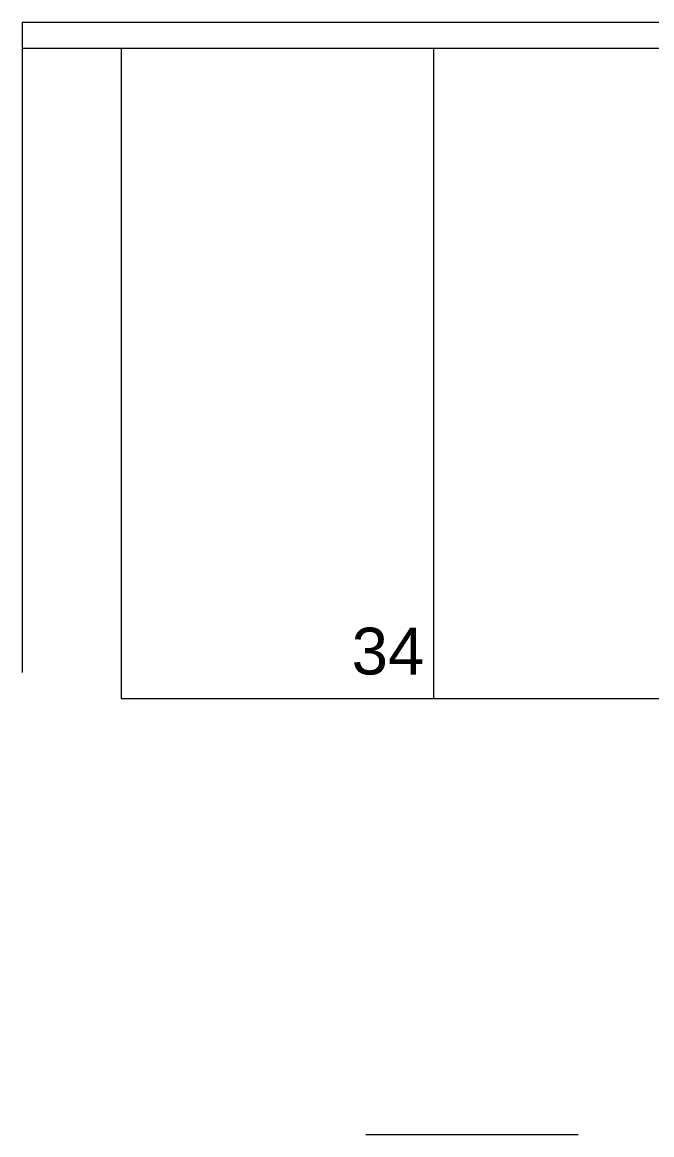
# Model space of a CAD drawing. Header units: inches. Extents: x 13 to 261, y -112 to -47.
# Drawn here: x 47.25 to 52.09, y -74.78 to -66.23 of the extents above; entities that cross this region are included whole.
import ezdxf

# ---------------------------------------------------------------- set-up
doc = ezdxf.new("R2010")
doc.units = ezdxf.units.IN
doc.header["$MEASUREMENT"] = 0
for name, color, linetype, lineweight in [('BANQUETA', 2, 'Continuous', 18), ('CAJONES', 3, 'Continuous', 20), ('SIMBOLOGIA', 10, 'Continuous', 18), ('TEXTOS', 124, 'Continuous', 30)]:
    doc.layers.add(name, color=color, linetype=linetype, lineweight=lineweight)
doc.styles.add('TEXTOS', font='ARIALUNI.TTF', dxfattribs={"height": 0.36})

msp = doc.modelspace()

# ---------------------------------------------------------------- linework, layer by layer
at = {"layer": 'BANQUETA'}
for q in [(65.4507, -66.2268), (47.2507, -71.2268)]:
    msp.add_line((47.2507, -66.2268), q, dxfattribs=at)
at = {"layer": 'CAJONES'}
for p, q in [((47.2507, -66.4268), (65.4507, -66.4268)), ((48.0115, -66.4268), (48.0115, -71.4268)), ((50.4115, -66.4268), (50.4115, -71.4268)), ((48.0115, -71.4268), (64.8115, -71.4268))]:
    msp.add_line(p, q, dxfattribs=at)
at = {"layer": 'SIMBOLOGIA'}
for p, q in [((50.493, -74.7814), (49.8919, -74.7814)), ((51.5236, -74.7814), (50.493, -74.7814))]:
    msp.add_line(p, q, dxfattribs=at)

# ---------------------------------------------------------------- texts
at = {"layer": 'TEXTOS', "style": 'TEXTOS'}
msp.add_text('34', height=0.36, dxfattribs=at).set_placement((49.7824, -71.2424))

doc.saveas('drawing.dxf')
